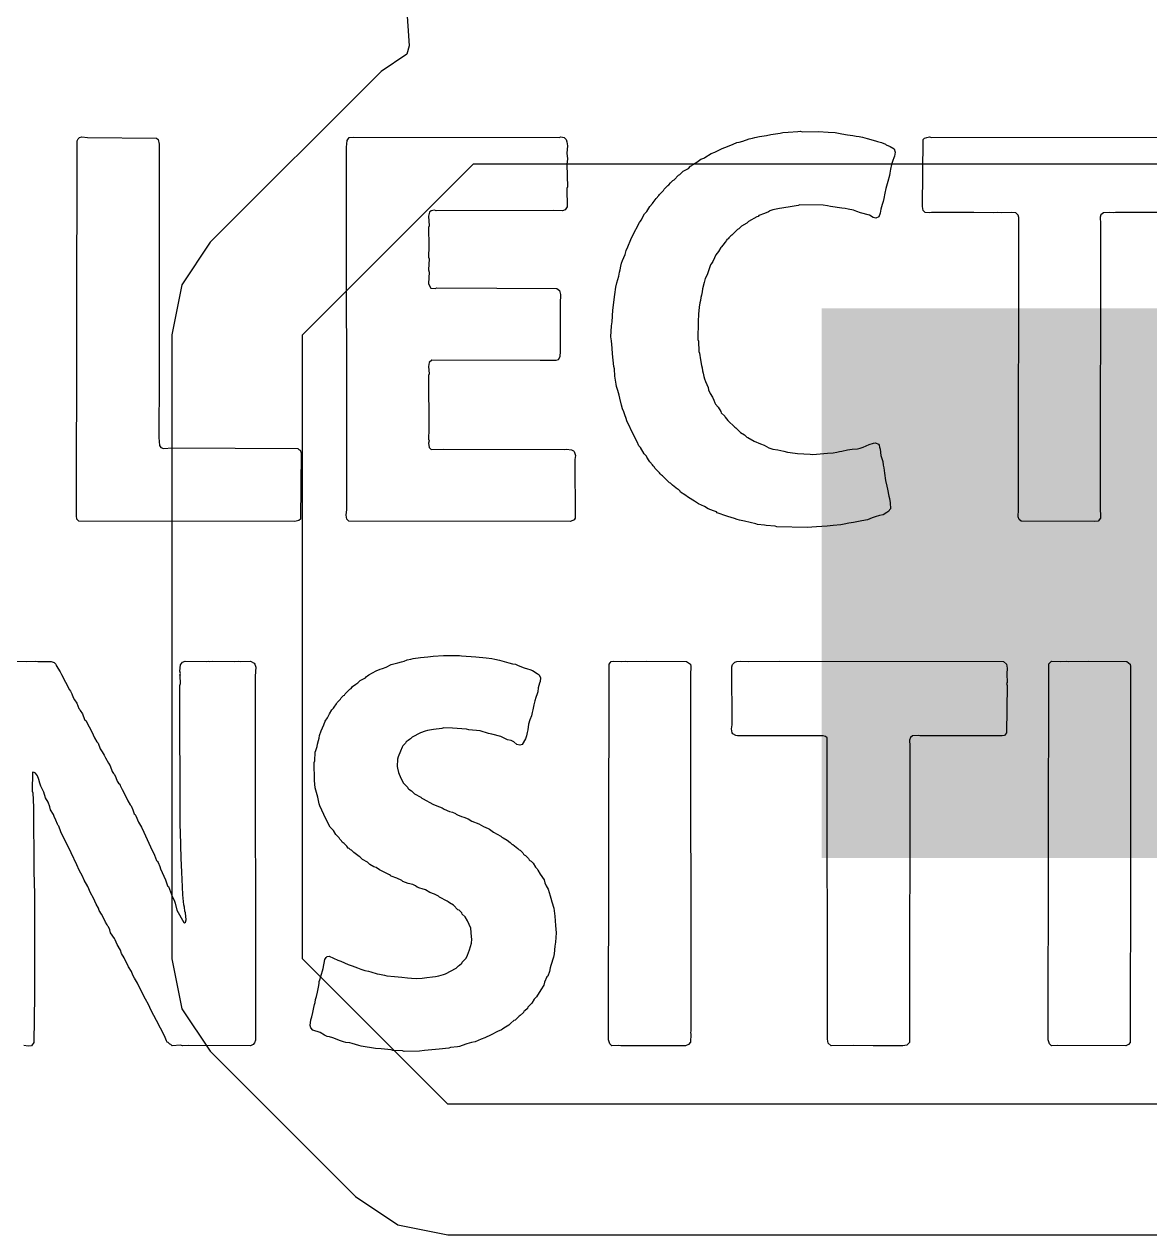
# Model space of a CAD drawing. Header units: millimetres. Extents: x 0 to 172, y 0 to 138.
# Drawn here: x 70.573 to 73.916, y 65.321 to 68.919 of the extents above; entities that cross this region are included whole.
import ezdxf

# ---------------------------------------------------------------- set-up
doc = ezdxf.new("R2010")
doc.units = ezdxf.units.MM
for name, color, linetype in [('BottomLayer', 5, 'Continuous'), ('BottomPaste', 16, 'Continuous'), ('BottomSolder', 6, 'Continuous'), ('TopOverlay', 2, 'Continuous')]:
    doc.layers.add(name, color=color, linetype=linetype)

# ---------------------------------------------------------------- blocks, each defined once
blk = doc.blocks.new('XAL6030_102MEC_B_239')
at = {"layer": 'BottomLayer'}
blk.add_hatch(color=5, dxfattribs=at).paths.add_polyline_path([(1.305, 2.75), (2.735, 2.75), (2.735, -2.75), (1.305, -2.75)])
at = {"layer": 'BottomPaste'}
blk.add_hatch(color=16, dxfattribs=at).paths.add_polyline_path([(1.305, 2.75), (2.735, 2.75), (2.735, -2.75), (1.305, -2.75)])
at = {"layer": 'BottomSolder'}
blk.add_hatch(color=6, dxfattribs=at).paths.add_polyline_path([(1.2034, 2.8516), (2.8366, 2.8516), (2.8366, -2.8516), (1.2034, -2.8516)])

msp = doc.modelspace()

# ---------------------------------------------------------------- linework, layer by layer
at = {"layer": 'BottomLayer'}
for p, q in [((71.7079, 68.9722), (71.7161, 68.8548)), ((71.7161, 68.8548), (71.7097, 68.8299)), ((71.7097, 68.8299), (71.6327, 68.7785)), ((71.6327, 68.7785), (71.1247, 68.2705)), ((71.3994, 67.9958), (71.9074, 68.5038)), ((71.9074, 68.5038), (80.518, 68.5038)), ((71.1247, 68.2705), (71.0405, 68.1445)), ((71.0405, 68.1445), (71.0109, 67.9958)), ((71.0109, 67.9958), (71.0109, 66.1416)), ((71.3994, 66.1416), (71.3994, 67.9958)), ((71.0109, 66.1416), (71.0405, 65.9929)), ((71.8312, 65.7098), (71.3994, 66.1416)), ((71.0405, 65.9929), (71.1247, 65.8669)), ((71.1247, 65.8669), (71.5565, 65.4351)), ((79.4766, 65.7098), (71.8312, 65.7098)), ((71.5565, 65.4351), (71.6825, 65.3509)), ((71.6825, 65.3509), (71.8312, 65.3213)), ((71.8312, 65.3213), (75.8574, 65.3213))]:
    msp.add_line(p, q, dxfattribs=at)
at = {"layer": 'TopOverlay'}
for p, q in [((72.842, 68.5981), (72.8709, 68.5998)), ((72.8709, 68.5998), (72.8786, 68.6006)), ((72.8786, 68.6006), (72.8836, 68.5989)), ((72.8836, 68.5989), (72.9321, 68.5998)), ((72.9321, 68.5998), (72.9609, 68.5981)), ((70.7282, 67.4575), (70.7299, 68.5718)), ((70.7299, 68.5718), (70.7324, 68.5777)), ((70.7324, 68.5777), (70.7367, 68.5819)), ((70.7367, 68.5819), (70.7435, 68.5836)), ((70.7435, 68.5836), (70.7605, 68.5819)), ((70.7605, 68.5819), (70.966, 68.5802)), ((70.966, 68.5802), (70.9702, 68.576)), ((70.9702, 68.576), (70.9736, 68.5624)), ((71.5299, 68.5531), (71.5316, 68.5734)), ((71.5316, 68.5734), (71.5358, 68.5794)), ((71.5358, 68.5794), (71.5384, 68.5819)), ((71.5384, 68.5819), (71.5511, 68.5828)), ((71.5511, 68.5828), (72.1618, 68.5819)), ((72.1618, 68.5819), (72.1669, 68.5836)), ((72.1669, 68.5836), (72.177, 68.5819)), ((72.177, 68.5819), (72.183, 68.576)), ((72.183, 68.576), (72.1847, 68.5692)), ((72.1847, 68.5692), (72.1864, 68.5573)), ((72.679, 68.5624), (72.69, 68.5667)), ((72.69, 68.5667), (72.6968, 68.5684)), ((72.6968, 68.5684), (72.7078, 68.5709)), ((72.7078, 68.5709), (72.7265, 68.5777)), ((72.7265, 68.5777), (72.7359, 68.5802)), ((72.7359, 68.5802), (72.7427, 68.5819)), ((72.7427, 68.5819), (72.7571, 68.5845)), ((72.7571, 68.5845), (72.7775, 68.5879)), ((72.7775, 68.5879), (72.7911, 68.5913)), ((72.7911, 68.5913), (72.8183, 68.5947)), ((72.8183, 68.5947), (72.8267, 68.5964)), ((72.8267, 68.5964), (72.842, 68.5981)), ((72.9609, 68.5981), (72.9813, 68.5964)), ((72.9813, 68.5964), (73.0017, 68.593)), ((73.0017, 68.593), (73.0187, 68.5896)), ((73.0187, 68.5896), (73.034, 68.5879)), ((73.034, 68.5879), (73.0442, 68.5862)), ((73.0442, 68.5862), (73.0527, 68.5845)), ((73.0527, 68.5845), (73.0628, 68.5828)), ((73.0628, 68.5828), (73.0764, 68.5794)), ((73.0764, 68.5794), (73.1011, 68.5718)), ((73.1011, 68.5718), (73.1079, 68.5701)), ((73.1079, 68.5701), (73.1197, 68.5667)), ((73.1197, 68.5667), (73.1308, 68.5624)), ((73.2412, 68.3773), (73.2429, 68.576)), ((73.2429, 68.576), (73.2471, 68.5802)), ((73.2471, 68.5802), (73.2539, 68.5819)), ((73.2539, 68.5819), (73.2624, 68.5836)), ((73.2624, 68.5836), (73.2675, 68.5819)), ((73.2675, 68.5819), (74.0429, 68.5828)), ((70.9736, 68.5624), (70.9736, 67.8728)), ((71.5308, 67.477), (71.5299, 68.5531)), ((72.1864, 68.5573), (72.1847, 68.5352)), ((72.1847, 68.5352), (72.1864, 68.5182)), ((72.5949, 68.5225), (72.6136, 68.5344)), ((72.6136, 68.5344), (72.6246, 68.5386)), ((72.6246, 68.5386), (72.6458, 68.5497)), ((72.6458, 68.5497), (72.662, 68.5556)), ((72.662, 68.5556), (72.679, 68.5624)), ((73.1308, 68.5624), (73.1333, 68.5599)), ((73.1333, 68.5599), (73.1452, 68.5548)), ((73.1452, 68.5548), (73.1571, 68.548)), ((73.1571, 68.548), (73.1597, 68.5386)), ((73.1597, 68.5386), (73.158, 68.5267)), ((72.1864, 68.5182), (72.1847, 68.5013)), ((72.1847, 68.5013), (72.1864, 68.435)), ((72.5456, 68.4902), (72.5524, 68.497)), ((72.5524, 68.497), (72.5558, 68.4987)), ((72.5558, 68.4987), (72.5592, 68.5021)), ((72.5592, 68.5021), (72.5711, 68.5089)), ((72.5711, 68.5089), (72.583, 68.5174)), ((72.583, 68.5174), (72.5915, 68.5208)), ((72.5915, 68.5208), (72.5949, 68.5225)), ((73.1495, 68.5013), (73.1461, 68.4877)), ((73.1529, 68.5131), (73.1495, 68.5013)), ((73.1563, 68.5216), (73.1529, 68.5131)), ((73.158, 68.5267), (73.1563, 68.5216)), ((72.4998, 68.4545), (72.5032, 68.4562)), ((72.5032, 68.4562), (72.5168, 68.4698)), ((72.5168, 68.4698), (72.5202, 68.4715)), ((72.5202, 68.4715), (72.5304, 68.4817)), ((72.5304, 68.4817), (72.5337, 68.4834)), ((72.5337, 68.4834), (72.5456, 68.4902)), ((73.1427, 68.469), (73.1384, 68.4512)), ((73.1444, 68.4758), (73.1427, 68.469)), ((73.1461, 68.4877), (73.1444, 68.4758)), ((72.1864, 68.435), (72.1847, 68.4299)), ((72.1847, 68.4299), (72.1855, 68.3764)), ((72.4599, 68.4129), (72.4717, 68.4248)), ((72.4717, 68.4248), (72.4734, 68.4282)), ((72.4734, 68.4282), (72.4845, 68.4393)), ((72.4845, 68.4393), (72.4879, 68.441)), ((72.4879, 68.441), (72.4921, 68.4469)), ((72.4921, 68.4469), (72.4998, 68.4545)), ((73.1325, 68.4299), (73.1291, 68.4163)), ((73.1367, 68.4444), (73.1325, 68.4299)), ((73.1384, 68.4512), (73.1367, 68.4444)), ((72.431, 68.3773), (72.4395, 68.3858)), ((72.4395, 68.3858), (72.4412, 68.3892)), ((72.4412, 68.3892), (72.4497, 68.401)), ((72.4497, 68.401), (72.4582, 68.4095)), ((72.4582, 68.4095), (72.4599, 68.4129)), ((73.1248, 68.3917), (73.1214, 68.3832)), ((73.1265, 68.4002), (73.1248, 68.3917)), ((73.1291, 68.4163), (73.1265, 68.4002)), ((71.777, 68.3603), (71.7736, 68.3484)), ((71.7736, 68.3484), (71.7753, 68.3195)), ((71.7813, 68.3645), (71.777, 68.3603)), ((71.7915, 68.3662), (71.7813, 68.3645)), ((71.7966, 68.3645), (71.7915, 68.3662)), ((72.1456, 68.3654), (71.7966, 68.3645)), ((72.172, 68.3645), (72.1456, 68.3654)), ((72.1796, 68.3671), (72.172, 68.3645)), ((72.1855, 68.3764), (72.1796, 68.3671)), ((72.4055, 68.3365), (72.4157, 68.3552)), ((72.4157, 68.3552), (72.4225, 68.362)), ((72.4225, 68.362), (72.431, 68.3773)), ((72.7529, 68.3475), (72.7495, 68.3458)), ((72.7554, 68.3501), (72.7529, 68.3475)), ((72.7715, 68.356), (72.7554, 68.3501)), ((72.7834, 68.3611), (72.7715, 68.356)), ((72.7868, 68.3628), (72.7834, 68.3611)), ((72.7877, 68.3637), (72.7868, 68.3628)), ((72.7962, 68.3671), (72.7877, 68.3637)), ((72.8166, 68.3705), (72.7962, 68.3671)), ((72.8233, 68.3722), (72.8166, 68.3705)), ((72.8539, 68.3773), (72.8233, 68.3722)), ((72.8718, 68.3798), (72.8539, 68.3773)), ((72.8769, 68.3815), (72.8718, 68.3798)), ((72.9456, 68.3807), (72.8769, 68.3815)), ((72.9592, 68.379), (72.9456, 68.3807)), ((72.9677, 68.3773), (72.9592, 68.379)), ((73.0017, 68.3722), (72.9677, 68.3773)), ((73.0119, 68.3705), (73.0017, 68.3722)), ((73.0204, 68.3688), (73.0119, 68.3705)), ((73.0365, 68.3662), (73.0204, 68.3688)), ((73.0459, 68.362), (73.0365, 68.3662)), ((73.0569, 68.3577), (73.0459, 68.362)), ((73.0841, 68.3509), (73.0569, 68.3577)), ((73.0943, 68.3441), (73.0841, 68.3509)), ((73.1155, 68.3569), (73.1113, 68.3458)), ((73.1172, 68.3688), (73.1155, 68.3569)), ((73.1214, 68.3832), (73.1172, 68.3688)), ((73.2429, 68.3654), (73.2412, 68.3773)), ((73.2488, 68.3594), (73.2429, 68.3654)), ((73.2624, 68.3577), (73.2488, 68.3594)), ((73.2675, 68.3594), (73.2624, 68.3577)), ((73.2955, 68.3586), (73.2675, 68.3594)), ((73.3932, 68.3594), (73.2955, 68.3586)), ((73.451, 68.3577), (73.3932, 68.3594)), ((73.4629, 68.3594), (73.451, 68.3577)), ((73.4747, 68.3577), (73.4629, 68.3594)), ((73.507, 68.3594), (73.4747, 68.3577)), ((73.5189, 68.3577), (73.507, 68.3594)), ((73.5257, 68.3509), (73.5189, 68.3577)), ((73.5274, 68.3441), (73.5257, 68.3509)), ((73.7711, 68.3518), (73.7694, 68.345)), ((73.7788, 68.3577), (73.7711, 68.3518)), ((73.7975, 68.3594), (73.7788, 68.3577)), ((73.8094, 68.3577), (73.7975, 68.3594)), ((73.8145, 68.3594), (73.8094, 68.3577)), ((73.9954, 68.3586), (73.8145, 68.3594)), ((71.7753, 68.3195), (71.7736, 68.3144)), ((71.7736, 68.3144), (71.7745, 68.2592)), ((72.3792, 68.2898), (72.4004, 68.3297)), ((72.4004, 68.3297), (72.4038, 68.3331)), ((72.4038, 68.3331), (72.4055, 68.3365)), ((72.7036, 68.3187), (72.6951, 68.3102)), ((72.7189, 68.3272), (72.7036, 68.3187)), ((72.724, 68.3323), (72.7189, 68.3272)), ((72.7495, 68.3458), (72.724, 68.3323)), ((73.1028, 68.3424), (73.0943, 68.3441)), ((73.1113, 68.3458), (73.1028, 68.3424)), ((73.5266, 67.477), (73.5274, 68.3441)), ((73.7694, 68.345), (73.7703, 68.3255)), ((73.7703, 68.3255), (73.7694, 67.4872)), ((72.3656, 68.2575), (72.3749, 68.2787)), ((72.3749, 68.2787), (72.3792, 68.2898)), ((72.6603, 68.2787), (72.6586, 68.2754)), ((72.6637, 68.2804), (72.6603, 68.2787)), ((72.6654, 68.2838), (72.6637, 68.2804)), ((72.6713, 68.2898), (72.6654, 68.2838)), ((72.6747, 68.2915), (72.6713, 68.2898)), ((72.6917, 68.3085), (72.6747, 68.2915)), ((72.6951, 68.3102), (72.6917, 68.3085)), ((71.7745, 68.2592), (71.7736, 68.2261)), ((72.3579, 68.2346), (72.3613, 68.2465)), ((72.3613, 68.2465), (72.3656, 68.2575)), ((72.6348, 68.2431), (72.6272, 68.2337)), ((72.6416, 68.255), (72.6348, 68.2431)), ((72.6442, 68.2575), (72.6416, 68.255)), ((72.6518, 68.2669), (72.6442, 68.2575)), ((72.6535, 68.2703), (72.6518, 68.2669)), ((72.6586, 68.2754), (72.6535, 68.2703)), ((71.7736, 68.2261), (71.7753, 68.221)), ((71.7753, 68.221), (71.7736, 68.1887)), ((72.3452, 68.1998), (72.3469, 68.2083)), ((72.3469, 68.2083), (72.3503, 68.2168)), ((72.3503, 68.2168), (72.3579, 68.2346)), ((72.611, 68.204), (72.6076, 68.1921)), ((72.6144, 68.2074), (72.611, 68.204)), ((72.6161, 68.2108), (72.6144, 68.2074)), ((72.6187, 68.2134), (72.6161, 68.2108)), ((72.6229, 68.2244), (72.6187, 68.2134)), ((72.6272, 68.2337), (72.6229, 68.2244)), ((71.7736, 68.1887), (71.7753, 68.1819)), ((71.7753, 68.1819), (71.7736, 68.148)), ((72.3333, 68.1505), (72.3393, 68.17)), ((72.3393, 68.17), (72.341, 68.1819)), ((72.341, 68.1819), (72.3427, 68.1887)), ((72.3427, 68.1887), (72.3452, 68.1998)), ((72.6017, 68.1743), (72.5957, 68.1632)), ((72.6059, 68.1853), (72.6017, 68.1743)), ((72.6076, 68.1921), (72.6059, 68.1853)), ((71.7736, 68.148), (71.7753, 68.1429)), ((71.7753, 68.1429), (71.7804, 68.1344)), ((71.7804, 68.1344), (71.7932, 68.1335)), ((71.7932, 68.1335), (71.7983, 68.1352)), ((71.7983, 68.1352), (72.155, 68.1335)), ((72.155, 68.1335), (72.1626, 68.1276)), ((72.3274, 68.1157), (72.3299, 68.1369)), ((72.3299, 68.1369), (72.3333, 68.1505)), ((72.5881, 68.1318), (72.5864, 68.1233)), ((72.5923, 68.1514), (72.5881, 68.1318)), ((72.5957, 68.1632), (72.5923, 68.1514)), ((72.1626, 68.1276), (72.166, 68.1157)), ((72.166, 68.1157), (72.1643, 68.0885)), ((72.3214, 68.069), (72.3274, 68.1157)), ((72.5813, 68.0979), (72.5796, 68.0911)), ((72.583, 68.1063), (72.5813, 68.0979)), ((72.5847, 68.1131), (72.583, 68.1063)), ((72.5864, 68.1233), (72.5847, 68.1131)), ((72.1643, 68.0885), (72.1652, 67.9467)), ((72.3189, 68.0342), (72.3214, 68.069)), ((72.5779, 68.0775), (72.5762, 68.0571)), ((72.5796, 68.0911), (72.5779, 68.0775)), ((72.3172, 68.0223), (72.3189, 68.0342)), ((72.5745, 68.035), (72.5737, 67.9815)), ((72.5762, 68.0571), (72.5745, 68.035)), ((72.3155, 67.99), (72.3172, 68.0223)), ((72.3172, 67.9781), (72.3155, 67.99)), ((72.3189, 67.956), (72.3172, 67.9781)), ((72.3206, 67.939), (72.3189, 67.956)), ((72.5737, 67.9815), (72.5754, 67.9764)), ((72.5754, 67.9764), (72.5771, 67.9458)), ((71.7838, 67.9204), (71.7753, 67.9136)), ((72.1057, 67.9195), (71.7838, 67.9204)), ((72.1074, 67.9195), (72.1057, 67.9195)), ((72.1516, 67.9195), (72.1074, 67.9195)), ((72.1584, 67.9212), (72.1516, 67.9195)), ((72.1635, 67.9297), (72.1584, 67.9212)), ((72.1652, 67.9467), (72.1635, 67.9297)), ((72.324, 67.9017), (72.3206, 67.939)), ((72.5771, 67.9458), (72.5788, 67.9407)), ((72.5788, 67.9407), (72.5813, 67.9212)), ((72.5813, 67.9212), (72.5847, 67.9042)), ((71.7753, 67.9136), (71.7736, 67.9017)), ((71.7736, 67.9017), (71.7753, 67.8796)), ((72.3257, 67.8949), (72.324, 67.9017)), ((72.3274, 67.8728), (72.3257, 67.8949)), ((72.5847, 67.9042), (72.5864, 67.8974)), ((72.5864, 67.8974), (72.5881, 67.8889)), ((72.5881, 67.8889), (72.5898, 67.8821)), ((72.5898, 67.8821), (72.5915, 67.8719)), ((70.9736, 67.8711), (70.9728, 67.6902)), ((70.9736, 67.8728), (70.9736, 67.8711)), ((71.7753, 67.8796), (71.7736, 67.8745)), ((71.7736, 67.8745), (71.7745, 67.7157)), ((72.3308, 67.849), (72.3274, 67.8728)), ((72.3325, 67.8422), (72.3308, 67.849)), ((72.5915, 67.8719), (72.5932, 67.8652)), ((72.5932, 67.8652), (72.5966, 67.8567)), ((72.5966, 67.8567), (72.6042, 67.8388)), ((72.3359, 67.8303), (72.3325, 67.8422)), ((72.3401, 67.8159), (72.3359, 67.8303)), ((72.3418, 67.8074), (72.3401, 67.8159)), ((72.6042, 67.8388), (72.6059, 67.832)), ((72.6059, 67.832), (72.6102, 67.821)), ((72.6102, 67.821), (72.617, 67.8108)), ((72.617, 67.8108), (72.6212, 67.8015)), ((72.3469, 67.787), (72.3418, 67.8074)), ((72.3495, 67.776), (72.3469, 67.787)), ((72.3537, 67.7666), (72.3495, 67.776)), ((72.6212, 67.8015), (72.6246, 67.793)), ((72.6246, 67.793), (72.6263, 67.7896)), ((72.6263, 67.7896), (72.634, 67.7802)), ((72.634, 67.7802), (72.6416, 67.7675)), ((72.3571, 67.7581), (72.3537, 67.7666)), ((72.3613, 67.7471), (72.3571, 67.7581)), ((72.363, 67.7403), (72.3613, 67.7471)), ((72.3834, 67.6961), (72.363, 67.7403)), ((72.6416, 67.7675), (72.6433, 67.7641)), ((72.6433, 67.7641), (72.6535, 67.7539)), ((72.6535, 67.7539), (72.6552, 67.7505)), ((72.6552, 67.7505), (72.6628, 67.7412)), ((72.6628, 67.7412), (72.6832, 67.7208)), ((71.7745, 67.7157), (71.7736, 67.686)), ((72.6832, 67.7208), (72.6866, 67.7191)), ((72.6866, 67.7191), (72.7002, 67.7055)), ((72.7002, 67.7055), (72.7121, 67.6987)), ((70.9728, 67.6902), (70.9745, 67.6664)), ((70.9745, 67.6664), (70.9787, 67.6605)), ((71.7736, 67.686), (71.7753, 67.6809)), ((71.7753, 67.6809), (71.7736, 67.6741)), ((71.7736, 67.6741), (71.7753, 67.6605)), ((72.3936, 67.6775), (72.3834, 67.6961)), ((72.3987, 67.6656), (72.3936, 67.6775)), ((72.4038, 67.6605), (72.3987, 67.6656)), ((72.7121, 67.6987), (72.7189, 67.6919)), ((72.7189, 67.6919), (72.7223, 67.6902)), ((72.7223, 67.6902), (72.741, 67.68)), ((72.741, 67.68), (72.7597, 67.6715)), ((72.7597, 67.6715), (72.7707, 67.6673)), ((72.7707, 67.6673), (72.7851, 67.6596)), ((73.0645, 67.6622), (73.0824, 67.6698)), ((73.0824, 67.6698), (73.096, 67.6732)), ((73.096, 67.6732), (73.1011, 67.6749)), ((73.1011, 67.6749), (73.1104, 67.6707)), ((73.1104, 67.6707), (73.1121, 67.6673)), ((73.1121, 67.6673), (73.1138, 67.6622)), ((70.9787, 67.6605), (70.9864, 67.6579)), ((70.9864, 67.6579), (71.0135, 67.6596)), ((71.0135, 67.6596), (71.3855, 67.6579)), ((71.3855, 67.6579), (71.3889, 67.6545)), ((71.3889, 67.6545), (71.3923, 67.6528)), ((71.3923, 67.6528), (71.3949, 67.6452)), ((71.3949, 67.6452), (71.3932, 67.4482)), ((71.7753, 67.6605), (71.7813, 67.6545)), ((71.7813, 67.6545), (71.8178, 67.6554)), ((71.8178, 67.6554), (72.1787, 67.6545)), ((72.1787, 67.6545), (72.1838, 67.6562)), ((72.1838, 67.6562), (72.1983, 67.6537)), ((72.1983, 67.6537), (72.2042, 67.6511)), ((72.2042, 67.6511), (72.2068, 67.6486)), ((72.2068, 67.6486), (72.2102, 67.6367)), ((72.2102, 67.6367), (72.2085, 67.6248)), ((72.414, 67.6418), (72.4038, 67.6605)), ((72.4208, 67.635), (72.414, 67.6418)), ((72.4225, 67.6316), (72.4208, 67.635)), ((72.4293, 67.6214), (72.4225, 67.6316)), ((72.7851, 67.6596), (72.797, 67.6562)), ((72.797, 67.6562), (72.8115, 67.6537)), ((72.8115, 67.6537), (72.82, 67.652)), ((72.82, 67.652), (72.8293, 67.6494)), ((72.8293, 67.6494), (72.8403, 67.6469)), ((72.8403, 67.6469), (72.8633, 67.6443)), ((72.8633, 67.6443), (72.8701, 67.6426)), ((72.8701, 67.6426), (72.9074, 67.6409)), ((72.9074, 67.6409), (72.9151, 67.6401)), ((72.9151, 67.6401), (72.9592, 67.6435)), ((72.9592, 67.6435), (72.9762, 67.6452)), ((72.9762, 67.6452), (72.9864, 67.6469)), ((72.9864, 67.6469), (72.9949, 67.6486)), ((72.9949, 67.6486), (73.0017, 67.6503)), ((73.0017, 67.6503), (73.0187, 67.6537)), ((73.0187, 67.6537), (73.0323, 67.6554)), ((73.0323, 67.6554), (73.0476, 67.6571)), ((73.0476, 67.6571), (73.0561, 67.6588)), ((73.0561, 67.6588), (73.0645, 67.6622)), ((73.1138, 67.6622), (73.1155, 67.6554)), ((73.1155, 67.6554), (73.1172, 67.6367)), ((73.1172, 67.6367), (73.1206, 67.6282)), ((73.1206, 67.6282), (73.1231, 67.6189)), ((72.2085, 67.6248), (72.2093, 67.4507)), ((72.431, 67.618), (72.4293, 67.6214)), ((72.4395, 67.6095), (72.431, 67.618)), ((72.4412, 67.6061), (72.4395, 67.6095)), ((72.4446, 67.6027), (72.4412, 67.6061)), ((72.4463, 67.5993), (72.4446, 67.6027)), ((72.4599, 67.5857), (72.4463, 67.5993)), ((73.1231, 67.6189), (73.1248, 67.6087)), ((73.1248, 67.6087), (73.1265, 67.6002)), ((73.1265, 67.6002), (73.1282, 67.5849)), ((72.4616, 67.5823), (72.4599, 67.5857)), ((72.4658, 67.5781), (72.4616, 67.5823)), ((72.4692, 67.5764), (72.4658, 67.5781)), ((72.4896, 67.556), (72.4692, 67.5764)), ((73.1282, 67.5849), (73.1316, 67.5628)), ((73.1316, 67.5628), (73.135, 67.5458)), ((72.493, 67.5543), (72.4896, 67.556)), ((72.4981, 67.5492), (72.493, 67.5543)), ((72.5134, 67.5373), (72.4981, 67.5492)), ((72.5168, 67.5356), (72.5134, 67.5373)), ((72.521, 67.5314), (72.5168, 67.5356)), ((72.5227, 67.528), (72.521, 67.5314)), ((72.5354, 67.5203), (72.5227, 67.528)), ((72.5388, 67.5169), (72.5354, 67.5203)), ((73.135, 67.5458), (73.1376, 67.5365)), ((73.1376, 67.5365), (73.141, 67.5161)), ((72.5422, 67.5152), (72.5388, 67.5169)), ((72.5456, 67.5119), (72.5422, 67.5152)), ((72.5643, 67.5017), (72.5456, 67.5119)), ((72.5762, 67.4932), (72.5643, 67.5017)), ((72.5847, 67.4898), (72.5762, 67.4932)), ((72.594, 67.4855), (72.5847, 67.4898)), ((72.6042, 67.4787), (72.594, 67.4855)), ((73.141, 67.5161), (73.1427, 67.5093)), ((73.1427, 67.5093), (73.1452, 67.4966)), ((73.1452, 67.4966), (73.1461, 67.4787)), ((73.7694, 67.4872), (73.7694, 67.4855)), ((73.7694, 67.4855), (73.7703, 67.4507)), ((70.729, 67.4482), (70.7282, 67.4575)), ((70.735, 67.4422), (70.729, 67.4482)), ((71.3932, 67.4482), (71.3889, 67.4439)), ((71.529, 67.46), (71.5308, 67.477)), ((71.5308, 67.4482), (71.529, 67.46)), ((71.5367, 67.4422), (71.5308, 67.4482)), ((72.2093, 67.4507), (72.2059, 67.4456)), ((72.6204, 67.4728), (72.6042, 67.4787)), ((72.6289, 67.4694), (72.6204, 67.4728)), ((72.6314, 67.4668), (72.6289, 67.4694)), ((72.6399, 67.4634), (72.6314, 67.4668)), ((72.6509, 67.4592), (72.6399, 67.4634)), ((72.6628, 67.4558), (72.6509, 67.4592)), ((72.6824, 67.4499), (72.6628, 67.4558)), ((72.6909, 67.4465), (72.6824, 67.4499)), ((73.0917, 67.4516), (73.0773, 67.4456)), ((73.1002, 67.455), (73.0917, 67.4516)), ((73.1138, 67.4583), (73.1002, 67.455)), ((73.1248, 67.4609), (73.1138, 67.4583)), ((73.135, 67.4677), (73.1248, 67.4609)), ((73.1384, 67.4694), (73.135, 67.4677)), ((73.141, 67.4719), (73.1384, 67.4694)), ((73.1427, 67.4753), (73.141, 67.4719)), ((73.1461, 67.4787), (73.1427, 67.4753)), ((73.5249, 67.455), (73.5266, 67.477)), ((73.5282, 67.4465), (73.5249, 67.455)), ((73.7703, 67.4507), (73.7635, 67.4422)), ((71.377, 67.4405), (70.735, 67.4422)), ((71.3889, 67.4439), (71.377, 67.4405)), ((72.194, 67.4405), (71.5367, 67.4422)), ((72.2025, 67.4439), (72.194, 67.4405)), ((72.2059, 67.4456), (72.2025, 67.4439)), ((72.6977, 67.4448), (72.6909, 67.4465)), ((72.7121, 67.4422), (72.6977, 67.4448)), ((72.7461, 67.4337), (72.7121, 67.4422)), ((72.7512, 67.432), (72.7461, 67.4337)), ((72.7715, 67.4303), (72.7512, 67.432)), ((72.7766, 67.4286), (72.7715, 67.4303)), ((72.8038, 67.4269), (72.7766, 67.4286)), ((72.8089, 67.4252), (72.8038, 67.4269)), ((72.8989, 67.4235), (72.8089, 67.4252)), ((72.9261, 67.4252), (72.8989, 67.4235)), ((72.9584, 67.4269), (72.9261, 67.4252)), ((72.9754, 67.4286), (72.9584, 67.4269)), ((72.9983, 67.4312), (72.9754, 67.4286)), ((73.0085, 67.4329), (72.9983, 67.4312)), ((73.0221, 67.4363), (73.0085, 67.4329)), ((73.0357, 67.438), (73.0221, 67.4363)), ((73.0611, 67.4431), (73.0357, 67.438)), ((73.0773, 67.4456), (73.0611, 67.4431)), ((73.5342, 67.4422), (73.5282, 67.4465)), ((73.7516, 67.4405), (73.5342, 67.4422)), ((73.7635, 67.4422), (73.7516, 67.4405)), ((70.397, 67.0261), (70.5796, 67.0252)), ((70.5796, 67.0252), (70.6076, 67.0261)), ((70.6076, 67.0261), (70.6127, 67.0244)), ((70.6127, 67.0244), (70.6526, 67.0252)), ((70.6526, 67.0252), (70.6611, 67.0218)), ((70.6611, 67.0218), (70.6662, 67.0167)), ((70.6662, 67.0167), (70.6679, 67.0133)), ((71.0365, 67.015), (71.0424, 67.0227)), ((71.0424, 67.0227), (71.0509, 67.0261)), ((71.0509, 67.0261), (71.1129, 67.0252)), ((71.1129, 67.0252), (71.1188, 67.0261)), ((71.1188, 67.0261), (71.1239, 67.0244)), ((71.1239, 67.0244), (71.1307, 67.0261)), ((71.1307, 67.0261), (71.1978, 67.0252)), ((71.1978, 67.0252), (71.2106, 67.0261)), ((71.2106, 67.0261), (71.2157, 67.0244)), ((71.2157, 67.0244), (71.2445, 67.0261)), ((71.2445, 67.0261), (71.2556, 67.0201)), ((71.2556, 67.0201), (71.2573, 67.0167)), ((71.2573, 67.0167), (71.2607, 67.0082)), ((71.6624, 67.0159), (71.6828, 67.021)), ((71.6828, 67.021), (71.6938, 67.0235)), ((71.6938, 67.0235), (71.7015, 67.0261)), ((71.7015, 67.0261), (71.7099, 67.0295)), ((71.7099, 67.0295), (71.721, 67.032)), ((71.721, 67.032), (71.7278, 67.0337)), ((71.7278, 67.0337), (71.7499, 67.0371)), ((71.7499, 67.0371), (71.7719, 67.0388)), ((71.7719, 67.0388), (71.7872, 67.0405)), ((71.7872, 67.0405), (71.8178, 67.0422)), ((71.8178, 67.0422), (71.8662, 67.0431)), ((71.8662, 67.0431), (71.8713, 67.0414)), ((71.8713, 67.0414), (71.9146, 67.0388)), ((71.9146, 67.0388), (71.9452, 67.0354)), ((71.9452, 67.0354), (71.9622, 67.0337)), ((71.9622, 67.0337), (71.9707, 67.032)), ((71.9707, 67.032), (71.9843, 67.0286)), ((71.9843, 67.0286), (71.9987, 67.0244)), ((71.9987, 67.0244), (72.0123, 67.021)), ((72.0123, 67.021), (72.0233, 67.0184)), ((72.0233, 67.0184), (72.0318, 67.0167)), ((72.0318, 67.0167), (72.0403, 67.0133)), ((72.3087, 65.9008), (72.3104, 67.0167)), ((72.3104, 67.0167), (72.3163, 67.0244)), ((72.3163, 67.0244), (72.3231, 67.0261)), ((72.3231, 67.0261), (72.3461, 67.0252)), ((72.3461, 67.0252), (72.3588, 67.0261)), ((72.3588, 67.0261), (72.3639, 67.0244)), ((72.3639, 67.0244), (72.4216, 67.0261)), ((72.4216, 67.0261), (72.5405, 67.0244)), ((72.5405, 67.0244), (72.5516, 67.0167)), ((72.5516, 67.0167), (72.5533, 67.0099)), ((72.6764, 67.0159), (72.6832, 67.0227)), ((72.6832, 67.0227), (72.69, 67.0244)), ((72.69, 67.0244), (72.7019, 67.0261)), ((72.7019, 67.0261), (72.724, 67.0244)), ((72.724, 67.0244), (72.8174, 67.0261)), ((72.8174, 67.0261), (73.4815, 67.0244)), ((73.4815, 67.0244), (73.4909, 67.0167)), ((73.4909, 67.0167), (73.4926, 67.0048)), ((73.6149, 65.9008), (73.6166, 67.0184)), ((73.6166, 67.0184), (73.6242, 67.0261)), ((73.6242, 67.0261), (73.6522, 67.0252)), ((73.6522, 67.0252), (73.6701, 67.0261)), ((73.6701, 67.0261), (73.6752, 67.0244)), ((73.6752, 67.0244), (73.7329, 67.0261)), ((73.7329, 67.0261), (73.8484, 67.0244)), ((73.8484, 67.0244), (73.8578, 67.0167)), ((73.8578, 67.0167), (73.8595, 67.0099)), ((70.6679, 67.0133), (70.6798, 66.9946)), ((70.6798, 66.9946), (70.6832, 66.9861)), ((70.6832, 66.9861), (70.707, 66.9403)), ((71.0348, 66.9963), (71.0365, 67.015)), ((71.0365, 66.9895), (71.0348, 66.9963)), ((71.0348, 66.9845), (71.0365, 66.9895)), ((71.0365, 66.9828), (71.0348, 66.9845)), ((71.0356, 66.9819), (71.0365, 66.9828)), ((71.0365, 66.959), (71.0356, 66.9819)), ((71.2607, 67.0082), (71.259, 66.9811)), ((71.259, 66.9811), (71.2598, 65.8999)), ((71.5894, 66.9802), (71.5927, 66.9819)), ((71.5927, 66.9819), (71.5961, 66.9853)), ((71.5961, 66.9853), (71.6182, 66.9972)), ((71.6182, 66.9972), (71.6301, 67.0023)), ((71.6301, 67.0023), (71.6369, 67.004)), ((71.6369, 67.004), (71.6479, 67.0082)), ((71.6479, 67.0082), (71.6624, 67.0159)), ((72.0403, 67.0133), (72.0582, 67.0057)), ((72.0582, 67.0057), (72.0675, 67.0031)), ((72.0675, 67.0031), (72.0743, 67.0014)), ((72.0743, 67.0014), (72.0828, 66.998)), ((72.0828, 66.998), (72.0964, 66.9895)), ((72.0964, 66.9895), (72.1023, 66.9853)), ((72.1023, 66.9853), (72.1066, 66.976)), ((72.5533, 67.0099), (72.5524, 66.9853)), ((72.5524, 66.9853), (72.5533, 65.9263)), ((72.6747, 67.0091), (72.6764, 67.0159)), ((72.6756, 66.8367), (72.6747, 67.0091)), ((73.4926, 67.0048), (73.4917, 66.9887)), ((73.4917, 66.9887), (73.4926, 66.9624)), ((73.8595, 67.0099), (73.8595, 66.429)), ((71.0348, 66.9539), (71.0365, 66.959)), ((71.0356, 66.5386), (71.0348, 66.9539)), ((71.5401, 66.9428), (71.5435, 66.9445)), ((71.5435, 66.9445), (71.5477, 66.9505)), ((71.5477, 66.9505), (71.5579, 66.9573)), ((71.5579, 66.9573), (71.5605, 66.9598)), ((71.5605, 66.9598), (71.5639, 66.9615)), ((71.5639, 66.9615), (71.5707, 66.9683)), ((71.5707, 66.9683), (71.586, 66.9768)), ((71.586, 66.9768), (71.5894, 66.9802)), ((72.0998, 66.9471), (72.0981, 66.9352)), ((72.1032, 66.9607), (72.0998, 66.9471)), ((72.1049, 66.9658), (72.1032, 66.9607)), ((72.1066, 66.976), (72.1049, 66.9658)), ((73.4926, 66.9624), (73.4909, 66.959)), ((73.4909, 66.959), (73.4926, 66.9539)), ((73.4926, 66.9539), (73.4909, 66.8129)), ((70.707, 66.9403), (70.7103, 66.9369)), ((70.7103, 66.9369), (70.7137, 66.9284)), ((70.7137, 66.9284), (70.718, 66.9174)), ((70.718, 66.9174), (70.7222, 66.9114)), ((70.7222, 66.9114), (70.729, 66.9012)), ((71.5019, 66.9029), (71.5121, 66.9131)), ((71.5121, 66.9131), (71.5138, 66.9165)), ((71.5138, 66.9165), (71.5214, 66.9242)), ((71.5214, 66.9242), (71.524, 66.925)), ((71.524, 66.925), (71.5257, 66.9284)), ((71.5257, 66.9284), (71.5401, 66.9428)), ((72.0921, 66.9174), (72.0896, 66.908)), ((72.0964, 66.9284), (72.0921, 66.9174)), ((72.0981, 66.9352), (72.0964, 66.9284)), ((70.729, 66.9012), (70.735, 66.8851)), ((70.735, 66.8851), (70.7375, 66.8825)), ((70.7375, 66.8825), (70.7392, 66.8791)), ((70.7392, 66.8791), (70.746, 66.8689)), ((71.4798, 66.8689), (71.4866, 66.8808)), ((71.4866, 66.8808), (71.4917, 66.8859)), ((71.4917, 66.8859), (71.4934, 66.8893)), ((71.4934, 66.8893), (71.5002, 66.8995)), ((71.5002, 66.8995), (71.5019, 66.9029)), ((72.0819, 66.8732), (72.0794, 66.8639)), ((72.0836, 66.8817), (72.0819, 66.8732)), ((72.0862, 66.8961), (72.0836, 66.8817)), ((72.0896, 66.908), (72.0862, 66.8961)), ((70.746, 66.8689), (70.752, 66.8528)), ((70.752, 66.8528), (70.7562, 66.8486)), ((70.7562, 66.8486), (70.7579, 66.8452)), ((70.7579, 66.8452), (70.7732, 66.8163)), ((71.4552, 66.8188), (71.4628, 66.8367)), ((71.4628, 66.8367), (71.4671, 66.8477)), ((71.4671, 66.8477), (71.4738, 66.8579)), ((71.4738, 66.8579), (71.4798, 66.8689)), ((72.0709, 66.8384), (72.0683, 66.8222)), ((72.0743, 66.852), (72.0709, 66.8384)), ((72.0794, 66.8639), (72.0743, 66.852)), ((72.6739, 66.8248), (72.6756, 66.8367)), ((70.7732, 66.8163), (70.7817, 66.7976)), ((71.4484, 66.7968), (71.4501, 66.8053)), ((71.4501, 66.8053), (71.4552, 66.8188)), ((71.7499, 66.8129), (71.7252, 66.8002)), ((71.7635, 66.818), (71.7499, 66.8129)), ((71.7702, 66.8197), (71.7635, 66.818)), ((71.7889, 66.8231), (71.7702, 66.8197)), ((71.8136, 66.8256), (71.7889, 66.8231)), ((71.8187, 66.8273), (71.8136, 66.8256)), ((71.845, 66.8265), (71.8187, 66.8273)), ((71.8866, 66.8239), (71.845, 66.8265)), ((71.8934, 66.8222), (71.8866, 66.8239)), ((71.9274, 66.8188), (71.8934, 66.8222)), ((71.952, 66.8112), (71.9274, 66.8188)), ((71.9613, 66.8086), (71.952, 66.8112)), ((71.9885, 66.8019), (71.9613, 66.8086)), ((72.008, 66.7925), (71.9885, 66.8019)), ((72.0649, 66.8036), (72.0615, 66.7951)), ((72.0666, 66.8137), (72.0649, 66.8036)), ((72.0683, 66.8222), (72.0666, 66.8137)), ((72.6756, 66.8129), (72.6739, 66.8248)), ((72.6781, 66.8103), (72.6756, 66.8129)), ((72.6866, 66.8053), (72.6781, 66.8103)), ((72.6917, 66.8036), (72.6866, 66.8053)), ((72.927, 66.8044), (72.6917, 66.8036)), ((72.9465, 66.8036), (72.927, 66.8044)), ((72.9533, 66.8019), (72.9465, 66.8036)), ((72.9575, 66.7976), (72.9533, 66.8019)), ((73.2115, 66.8036), (73.2055, 66.7993)), ((73.2285, 66.8053), (73.2115, 66.8036)), ((73.2335, 66.8036), (73.2285, 66.8053)), ((73.4518, 66.8044), (73.2335, 66.8036)), ((73.4781, 66.8036), (73.4518, 66.8044)), ((73.4849, 66.8053), (73.4781, 66.8036)), ((73.4909, 66.8129), (73.4849, 66.8053)), ((70.7817, 66.7976), (70.7885, 66.7857)), ((70.7885, 66.7857), (70.7919, 66.7823)), ((70.7919, 66.7823), (70.7987, 66.7653)), ((70.7987, 66.7653), (70.8038, 66.7568)), ((71.439, 66.7602), (71.4424, 66.7721)), ((71.4424, 66.7721), (71.4441, 66.7789)), ((71.4441, 66.7789), (71.4467, 66.79)), ((71.4467, 66.79), (71.4484, 66.7968)), ((71.6955, 66.7704), (71.6904, 66.7585)), ((71.6972, 66.7738), (71.6955, 66.7704)), ((71.7057, 66.7823), (71.6972, 66.7738)), ((71.7074, 66.7857), (71.7057, 66.7823)), ((71.7099, 66.7883), (71.7074, 66.7857)), ((71.7133, 66.79), (71.7099, 66.7883)), ((71.7167, 66.7934), (71.7133, 66.79)), ((71.7201, 66.7951), (71.7167, 66.7934)), ((71.7252, 66.8002), (71.7201, 66.7951)), ((72.0191, 66.79), (72.008, 66.7925)), ((72.0276, 66.7866), (72.0191, 66.79)), ((72.0361, 66.7781), (72.0276, 66.7866)), ((72.0446, 66.7764), (72.0361, 66.7781)), ((72.0514, 66.7781), (72.0446, 66.7764)), ((72.0615, 66.7951), (72.0514, 66.7781)), ((72.9592, 65.9025), (72.9575, 66.7976)), ((73.2055, 66.7993), (73.2021, 66.7908)), ((73.2021, 66.7908), (73.2038, 66.7738)), ((73.2038, 66.7738), (73.2021, 65.8923)), ((70.8038, 66.7568), (70.8106, 66.7467)), ((70.8106, 66.7467), (70.814, 66.7382)), ((70.814, 66.7382), (70.8225, 66.7229)), ((71.4339, 66.7246), (71.4356, 66.7297)), ((71.4356, 66.7297), (71.4373, 66.7551)), ((71.4373, 66.7551), (71.439, 66.7602)), ((71.6819, 66.7348), (71.6802, 66.7127)), ((71.6836, 66.7416), (71.6819, 66.7348)), ((71.6904, 66.7585), (71.6836, 66.7416)), ((70.5974, 66.6965), (70.5965, 66.6396)), ((70.6025, 66.6948), (70.5974, 66.6965)), ((70.6059, 66.6932), (70.6025, 66.6948)), ((70.6118, 66.6855), (70.6059, 66.6932)), ((70.8225, 66.7229), (70.8275, 66.7144)), ((70.8275, 66.7144), (70.8335, 66.6982)), ((70.8335, 66.6982), (70.8377, 66.6923)), ((71.4348, 66.6711), (71.4339, 66.7246)), ((71.6802, 66.7127), (71.6819, 66.7076)), ((71.6819, 66.7076), (71.6845, 66.6948)), ((71.6845, 66.6948), (71.6913, 66.6779)), ((70.6161, 66.6745), (70.6118, 66.6855)), ((70.6186, 66.6634), (70.6161, 66.6745)), ((70.622, 66.6549), (70.6186, 66.6634)), ((70.8377, 66.6923), (70.8411, 66.6889)), ((70.8411, 66.6889), (70.8445, 66.6804)), ((70.8445, 66.6804), (70.8488, 66.6694)), ((70.8488, 66.6694), (70.853, 66.6634)), ((70.853, 66.6634), (70.8564, 66.66)), ((70.8564, 66.66), (70.8581, 66.6566)), ((71.4373, 66.6498), (71.4348, 66.6711)), ((71.6913, 66.6779), (71.6989, 66.6634)), ((71.6989, 66.6634), (71.7108, 66.6515)), ((70.5965, 66.6396), (70.5982, 66.6346)), ((70.5982, 66.6346), (70.5999, 66.5921)), ((70.6305, 66.6362), (70.622, 66.6549)), ((70.6356, 66.6193), (70.6305, 66.6362)), ((70.8581, 66.6566), (70.8632, 66.6447)), ((70.8632, 66.6447), (70.8717, 66.6295)), ((70.8717, 66.6295), (70.8802, 66.6108)), ((71.439, 66.643), (71.4373, 66.6498)), ((71.4433, 66.6286), (71.439, 66.643)), ((71.445, 66.6218), (71.4433, 66.6286)), ((71.4492, 66.6023), (71.445, 66.6218)), ((71.7108, 66.6515), (71.7125, 66.6481)), ((71.7125, 66.6481), (71.715, 66.6456)), ((71.715, 66.6456), (71.7235, 66.6405)), ((71.7235, 66.6405), (71.732, 66.632)), ((71.732, 66.632), (71.7507, 66.6218)), ((71.7507, 66.6218), (71.7541, 66.6184)), ((70.5999, 66.5921), (70.6016, 66.4018)), ((70.6433, 66.6065), (70.6356, 66.6193)), ((70.6484, 66.5929), (70.6433, 66.6065)), ((70.6509, 66.5836), (70.6484, 66.5929)), ((70.8802, 66.6108), (70.887, 66.5989)), ((70.887, 66.5989), (70.8904, 66.5955)), ((70.8904, 66.5955), (70.8955, 66.5836)), ((71.4509, 66.5955), (71.4492, 66.6023)), ((71.4628, 66.57), (71.4509, 66.5955)), ((71.7541, 66.6184), (71.7575, 66.6167)), ((71.7575, 66.6167), (71.7864, 66.6014)), ((71.7864, 66.6014), (71.7983, 66.5963)), ((71.7983, 66.5963), (71.8144, 66.5904)), ((71.8144, 66.5904), (71.8204, 66.5861)), ((71.8204, 66.5861), (71.8356, 66.5793)), ((70.6594, 66.57), (70.6509, 66.5836)), ((70.6619, 66.5641), (70.6594, 66.57)), ((70.6662, 66.553), (70.6619, 66.5641)), ((70.6713, 66.5411), (70.6662, 66.553)), ((70.8955, 66.5836), (70.8997, 66.5726)), ((70.8997, 66.5726), (70.9023, 66.57)), ((70.9023, 66.57), (70.904, 66.5666)), ((70.904, 66.5666), (70.9125, 66.5479)), ((71.4713, 66.5513), (71.4628, 66.57)), ((71.4815, 66.5326), (71.4713, 66.5513)), ((71.8356, 66.5793), (71.845, 66.5768)), ((71.845, 66.5768), (71.8535, 66.5734)), ((71.8535, 66.5734), (71.856, 66.5709)), ((71.856, 66.5709), (71.8594, 66.5692)), ((71.8594, 66.5692), (71.8713, 66.5641)), ((71.8713, 66.5641), (71.8781, 66.5624)), ((71.8781, 66.5624), (71.8917, 66.5573)), ((71.8917, 66.5573), (71.9019, 66.5505)), ((71.9019, 66.5505), (71.9231, 66.5428)), ((70.673, 66.5377), (70.6713, 66.5411)), ((70.6755, 66.5352), (70.673, 66.5377)), ((70.6815, 66.519), (70.6755, 66.5352)), ((70.712, 66.4562), (70.6815, 66.519)), ((70.9125, 66.5479), (70.921, 66.5326)), ((70.921, 66.5326), (70.9278, 66.5173)), ((70.9278, 66.5173), (70.943, 66.4851)), ((71.0373, 66.5182), (71.0356, 66.5386)), ((71.039, 66.4401), (71.0373, 66.5182)), ((71.4917, 66.5224), (71.4815, 66.5326)), ((71.4985, 66.5106), (71.4917, 66.5224)), ((71.9231, 66.5428), (71.9367, 66.5343)), ((71.9367, 66.5343), (71.9511, 66.5284)), ((71.9511, 66.5284), (71.9545, 66.5267)), ((71.9545, 66.5267), (71.9664, 66.5182)), ((71.9664, 66.5182), (71.9885, 66.5063)), ((70.943, 66.4851), (70.9473, 66.474)), ((71.5087, 66.5004), (71.4985, 66.5106)), ((71.5104, 66.497), (71.5087, 66.5004)), ((71.5155, 66.4919), (71.5104, 66.497)), ((71.5172, 66.4885), (71.5155, 66.4919)), ((71.5197, 66.4859), (71.5172, 66.4885)), ((71.5231, 66.4842), (71.5197, 66.4859)), ((71.5308, 66.4766), (71.5231, 66.4842)), ((71.9885, 66.5063), (71.9919, 66.5029)), ((71.9919, 66.5029), (71.9953, 66.5012)), ((71.9953, 66.5012), (72.0072, 66.4944)), ((72.0072, 66.4944), (72.0165, 66.4868)), ((72.0165, 66.4868), (72.0208, 66.4825)), ((72.0208, 66.4825), (72.0242, 66.4808)), ((72.0242, 66.4808), (72.0395, 66.4689)), ((70.729, 66.4205), (70.712, 66.4562)), ((70.9473, 66.474), (70.96, 66.4494)), ((70.96, 66.4494), (70.966, 66.4333)), ((71.535, 66.4706), (71.5308, 66.4766)), ((71.5384, 66.4689), (71.535, 66.4706)), ((71.5418, 66.4655), (71.5384, 66.4689)), ((71.5452, 66.4638), (71.5418, 66.4655)), ((71.552, 66.4571), (71.5452, 66.4638)), ((71.5673, 66.4452), (71.552, 66.4571)), ((71.5707, 66.4435), (71.5673, 66.4452)), ((71.5775, 66.4367), (71.5707, 66.4435)), ((72.0395, 66.4689), (72.0429, 66.4655)), ((72.0429, 66.4655), (72.0463, 66.4638)), ((72.0463, 66.4638), (72.0539, 66.4562)), ((72.0539, 66.4562), (72.0556, 66.4528)), ((72.0556, 66.4528), (72.0582, 66.4503)), ((72.0582, 66.4503), (72.0615, 66.4486)), ((72.0615, 66.4486), (72.0709, 66.4392)), ((70.7358, 66.4052), (70.729, 66.4205)), ((70.746, 66.3866), (70.7358, 66.4052)), ((70.966, 66.4333), (70.9685, 66.4307)), ((70.9685, 66.4307), (70.9702, 66.4273)), ((70.9702, 66.4273), (70.9753, 66.4154)), ((70.9753, 66.4154), (70.977, 66.4086)), ((70.977, 66.4086), (70.9923, 66.3764)), ((71.0407, 66.3993), (71.039, 66.4401)), ((71.5927, 66.4282), (71.5775, 66.4367)), ((71.5995, 66.4214), (71.5927, 66.4282)), ((71.6114, 66.4146), (71.5995, 66.4214)), ((71.6182, 66.4129), (71.6114, 66.4146)), ((71.6284, 66.4061), (71.6182, 66.4129)), ((71.6573, 66.3908), (71.6284, 66.4061)), ((72.0709, 66.4392), (72.0726, 66.4358)), ((72.0726, 66.4358), (72.0751, 66.4333)), ((72.0751, 66.4333), (72.0785, 66.4316)), ((72.0785, 66.4316), (72.0845, 66.4256)), ((72.0845, 66.4256), (72.0913, 66.4137)), ((72.0913, 66.4137), (72.0964, 66.4086)), ((72.0964, 66.4086), (72.0981, 66.4052)), ((72.0981, 66.4052), (72.1049, 66.3934)), ((73.8595, 66.4273), (73.8578, 65.8923)), ((73.8595, 66.429), (73.8595, 66.4273)), ((70.6016, 66.4018), (70.6033, 66.3339)), ((70.7511, 66.3747), (70.746, 66.3866)), ((70.7613, 66.356), (70.7511, 66.3747)), ((70.9923, 66.3764), (70.9949, 66.367)), ((71.0424, 66.3551), (71.0407, 66.3993)), ((71.6607, 66.3891), (71.6573, 66.3908)), ((71.6632, 66.3866), (71.6607, 66.3891)), ((71.6794, 66.3806), (71.6632, 66.3866)), ((71.6947, 66.3738), (71.6794, 66.3806)), ((71.6972, 66.3713), (71.6947, 66.3738)), ((71.7133, 66.3653), (71.6972, 66.3713)), ((72.1049, 66.3934), (72.1168, 66.3764)), ((72.1168, 66.3764), (72.1193, 66.367)), ((70.6033, 66.3339), (70.6033, 66.035)), ((70.7698, 66.3373), (70.7613, 66.356)), ((70.7783, 66.322), (70.7698, 66.3373)), ((70.9949, 66.367), (70.9983, 66.3585)), ((70.9983, 66.3585), (71.0008, 66.356)), ((71.0008, 66.356), (71.0076, 66.3407)), ((71.0076, 66.3407), (71.0135, 66.3246)), ((71.0441, 66.3314), (71.0424, 66.3551)), ((71.7269, 66.3619), (71.7133, 66.3653)), ((71.7354, 66.3585), (71.7269, 66.3619)), ((71.7397, 66.3543), (71.7354, 66.3585)), ((71.7482, 66.3509), (71.7397, 66.3543)), ((71.755, 66.3492), (71.7482, 66.3509)), ((71.7643, 66.3466), (71.755, 66.3492)), ((71.7779, 66.3382), (71.7643, 66.3466)), ((71.7915, 66.3331), (71.7779, 66.3382)), ((71.8034, 66.328), (71.7915, 66.3331)), ((72.1193, 66.367), (72.1227, 66.3585)), ((72.1227, 66.3585), (72.1295, 66.3483)), ((72.1295, 66.3483), (72.1354, 66.3288)), ((70.7868, 66.3033), (70.7783, 66.322)), ((70.7936, 66.2914), (70.7868, 66.3033)), ((71.0135, 66.3246), (71.0178, 66.3152)), ((71.0178, 66.3152), (71.0212, 66.3067)), ((71.0212, 66.3067), (71.0263, 66.2863)), ((71.0467, 66.3016), (71.0441, 66.3314)), ((71.0484, 66.2948), (71.0467, 66.3016)), ((71.8068, 66.3246), (71.8034, 66.328)), ((71.8288, 66.3127), (71.8068, 66.3246)), ((71.8322, 66.311), (71.8288, 66.3127)), ((71.8356, 66.3076), (71.8322, 66.311)), ((71.8475, 66.3008), (71.8356, 66.3076)), ((71.8611, 66.2872), (71.8475, 66.3008)), ((72.1354, 66.3288), (72.1371, 66.322)), ((72.1371, 66.322), (72.1397, 66.311)), ((72.1397, 66.311), (72.1456, 66.2914)), ((70.7953, 66.2846), (70.7936, 66.2914)), ((70.8021, 66.2745), (70.7953, 66.2846)), ((70.8106, 66.2592), (70.8021, 66.2745)), ((71.0263, 66.2863), (71.0467, 66.249)), ((71.0501, 66.2829), (71.0484, 66.2948)), ((71.0518, 66.2779), (71.0501, 66.2829)), ((71.0535, 66.2575), (71.0518, 66.2779)), ((71.8645, 66.2855), (71.8611, 66.2872)), ((71.8722, 66.2779), (71.8645, 66.2855)), ((71.8739, 66.2745), (71.8722, 66.2779)), ((71.8824, 66.266), (71.8739, 66.2745)), ((71.8891, 66.2541), (71.8824, 66.266)), ((72.1456, 66.2914), (72.149, 66.2677)), ((72.149, 66.2677), (72.1507, 66.2405)), ((70.814, 66.2507), (70.8106, 66.2592)), ((70.8191, 66.2422), (70.814, 66.2507)), ((70.8208, 66.2388), (70.8191, 66.2422)), ((70.8233, 66.2362), (70.8208, 66.2388)), ((70.8267, 66.2277), (70.8233, 66.2362)), ((70.8292, 66.2184), (70.8267, 66.2277)), ((71.0467, 66.249), (71.0492, 66.2481)), ((71.0492, 66.2481), (71.0518, 66.2507)), ((71.0518, 66.2507), (71.0535, 66.2575)), ((71.8993, 66.232), (71.8891, 66.2541)), ((71.901, 66.2065), (71.8993, 66.232)), ((72.1507, 66.2405), (72.1524, 66.2184)), ((70.8411, 66.2014), (70.8292, 66.2184)), ((70.8428, 66.198), (70.8411, 66.2014)), ((70.8488, 66.1836), (70.8428, 66.198)), ((71.9027, 66.1997), (71.901, 66.2065)), ((71.901, 66.1878), (71.9027, 66.1997)), ((72.1507, 66.1912), (72.149, 66.1793)), ((72.1524, 66.2184), (72.1507, 66.1912)), ((70.859, 66.1666), (70.8488, 66.1836)), ((70.8615, 66.1573), (70.859, 66.1666)), ((70.8692, 66.1445), (70.8615, 66.1573)), ((71.8891, 66.1522), (71.8951, 66.1683)), ((71.8951, 66.1683), (71.901, 66.1878)), ((72.1465, 66.1564), (72.1448, 66.1462)), ((72.149, 66.1793), (72.1465, 66.1564)), ((70.8828, 66.1173), (70.8692, 66.1445)), ((70.8912, 66.1038), (70.8828, 66.1173)), ((71.4611, 66.1131), (71.4654, 66.1394)), ((71.4654, 66.1394), (71.4696, 66.1454)), ((71.4696, 66.1454), (71.4722, 66.1479)), ((71.4722, 66.1479), (71.4789, 66.1496)), ((71.4789, 66.1496), (71.5044, 66.1377)), ((71.5044, 66.1377), (71.5129, 66.1343)), ((71.5129, 66.1343), (71.535, 66.1241)), ((71.535, 66.1241), (71.5469, 66.1207)), ((71.5469, 66.1207), (71.563, 66.1148)), ((71.856, 66.1139), (71.8628, 66.1207)), ((71.8628, 66.1207), (71.8662, 66.1224)), ((71.8662, 66.1224), (71.8722, 66.1284)), ((71.8722, 66.1284), (71.8739, 66.1318)), ((71.8739, 66.1318), (71.8857, 66.1437)), ((71.8857, 66.1437), (71.8891, 66.1522)), ((72.1371, 66.1216), (72.1354, 66.1148)), ((72.1448, 66.1462), (72.1371, 66.1216)), ((70.8955, 66.0927), (70.8912, 66.1038)), ((70.9006, 66.0842), (70.8955, 66.0927)), ((70.9091, 66.0689), (70.9006, 66.0842)), ((71.4509, 66.0791), (71.4535, 66.0885)), ((71.4535, 66.0885), (71.4611, 66.1131)), ((71.563, 66.1148), (71.5724, 66.1105)), ((71.5724, 66.1105), (71.5843, 66.1071)), ((71.5843, 66.1071), (71.5953, 66.1046)), ((71.5953, 66.1046), (71.6021, 66.1029)), ((71.6021, 66.1029), (71.6216, 66.097)), ((71.6216, 66.097), (71.6284, 66.0953)), ((71.6284, 66.0953), (71.6429, 66.0927)), ((71.6429, 66.0927), (71.6496, 66.091)), ((71.6496, 66.091), (71.6726, 66.0885)), ((71.6726, 66.0885), (71.6947, 66.0868)), ((71.6947, 66.0868), (71.7116, 66.0851)), ((71.7116, 66.0851), (71.7235, 66.0834)), ((71.7235, 66.0834), (71.738, 66.0825)), ((71.738, 66.0825), (71.755, 66.0842)), ((71.755, 66.0842), (71.7685, 66.0859)), ((71.7685, 66.0859), (71.7855, 66.0876)), ((71.7855, 66.0876), (71.794, 66.0893)), ((71.794, 66.0893), (71.8042, 66.091)), ((71.8042, 66.091), (71.8178, 66.0944)), ((71.8178, 66.0944), (71.8238, 66.097)), ((71.8238, 66.097), (71.856, 66.1139)), ((72.1252, 66.0876), (72.1184, 66.0723)), ((72.1278, 66.0902), (72.1252, 66.0876)), ((72.1329, 66.1038), (72.1278, 66.0902)), ((72.1354, 66.1148), (72.1329, 66.1038)), ((70.9176, 66.0502), (70.9091, 66.0689)), ((70.9329, 66.0214), (70.9176, 66.0502)), ((71.4441, 66.0418), (71.4475, 66.0621)), ((71.4475, 66.0621), (71.4492, 66.0689)), ((71.4492, 66.074), (71.4509, 66.0791)), ((71.4492, 66.0723), (71.4492, 66.074)), ((71.4492, 66.0689), (71.4492, 66.0723)), ((72.1074, 66.0494), (72.0947, 66.0282)), ((72.1159, 66.063), (72.1074, 66.0494)), ((72.1184, 66.0723), (72.1159, 66.063)), ((70.6033, 66.0333), (70.6016, 65.8923)), ((70.6033, 66.035), (70.6033, 66.0333)), ((70.9414, 66.0061), (70.9329, 66.0214)), ((71.4348, 66.0052), (71.4365, 66.012)), ((71.4365, 66.012), (71.4382, 66.0205)), ((71.4382, 66.0205), (71.4407, 66.0299)), ((71.4407, 66.0299), (71.4441, 66.0418)), ((72.0811, 66.0095), (72.0692, 65.9976)), ((72.0879, 66.0214), (72.0811, 66.0095)), ((72.0947, 66.0282), (72.0879, 66.0214)), ((70.9498, 65.9874), (70.9414, 66.0061)), ((70.9651, 65.9585), (70.9498, 65.9874)), ((71.4271, 65.9687), (71.4305, 65.9823)), ((71.4305, 65.9823), (71.4331, 65.9967)), ((71.4331, 65.9967), (71.4348, 66.0052)), ((72.0556, 65.9823), (72.0463, 65.973)), ((72.0573, 65.9857), (72.0556, 65.9823)), ((72.0598, 65.9866), (72.0573, 65.9857)), ((72.0675, 65.9942), (72.0598, 65.9866)), ((72.0692, 65.9976), (72.0675, 65.9942)), ((70.9889, 65.9127), (70.9651, 65.9585)), ((71.422, 65.9432), (71.4237, 65.9602)), ((71.4237, 65.9364), (71.422, 65.9432)), ((71.4237, 65.9602), (71.4271, 65.9687)), ((72.0123, 65.9441), (71.997, 65.9356)), ((72.0182, 65.95), (72.0123, 65.9441)), ((72.0276, 65.9577), (72.0182, 65.95)), ((72.031, 65.9594), (72.0276, 65.9577)), ((72.0429, 65.9713), (72.031, 65.9594)), ((72.0463, 65.973), (72.0429, 65.9713)), ((70.9957, 65.8974), (70.9889, 65.9127)), ((71.4305, 65.9296), (71.4237, 65.9364)), ((71.4518, 65.922), (71.4305, 65.9296)), ((71.4645, 65.9144), (71.4518, 65.922)), ((71.473, 65.911), (71.4645, 65.9144)), ((71.4798, 65.9093), (71.473, 65.911)), ((71.4891, 65.9067), (71.4798, 65.9093)), ((71.5121, 65.8974), (71.4891, 65.9067)), ((71.9299, 65.9025), (71.9121, 65.8948)), ((71.941, 65.9067), (71.9299, 65.9025)), ((71.9596, 65.9152), (71.941, 65.9067)), ((71.9783, 65.9254), (71.9596, 65.9152)), ((71.9902, 65.9305), (71.9783, 65.9254)), ((71.9936, 65.9322), (71.9902, 65.9305)), ((71.997, 65.9356), (71.9936, 65.9322)), ((72.5533, 65.9263), (72.5516, 65.9229)), ((72.5516, 65.9229), (72.5533, 65.9178)), ((72.5533, 65.9178), (72.5516, 65.894)), ((72.9609, 65.8906), (72.9592, 65.9025)), ((70.5847, 65.8821), (70.5711, 65.8838)), ((70.594, 65.8829), (70.5847, 65.8821)), ((70.6016, 65.8923), (70.594, 65.8829)), ((70.9974, 65.894), (70.9957, 65.8974)), ((71, 65.8931), (70.9974, 65.894)), ((71.005, 65.888), (71, 65.8931)), ((71.0084, 65.8863), (71.005, 65.888)), ((71.0118, 65.8829), (71.0084, 65.8863)), ((71.0373, 65.8846), (71.0118, 65.8829)), ((71.0424, 65.8829), (71.0373, 65.8846)), ((71.0619, 65.8838), (71.0424, 65.8829)), ((71.2445, 65.8829), (71.0619, 65.8838)), ((71.253, 65.8863), (71.2445, 65.8829)), ((71.2564, 65.8914), (71.253, 65.8863)), ((71.2598, 65.8999), (71.2564, 65.8914)), ((71.5214, 65.8948), (71.5121, 65.8974)), ((71.5282, 65.8931), (71.5214, 65.8948)), ((71.5401, 65.8914), (71.5282, 65.8931)), ((71.5469, 65.8897), (71.5401, 65.8914)), ((71.5664, 65.8838), (71.5469, 65.8897)), ((71.5732, 65.8821), (71.5664, 65.8838)), ((71.6157, 65.8753), (71.5732, 65.8821)), ((71.6327, 65.8736), (71.6157, 65.8753)), ((71.6624, 65.871), (71.6327, 65.8736)), ((71.6675, 65.8694), (71.6624, 65.871)), ((71.6964, 65.8677), (71.6675, 65.8694)), ((71.7015, 65.866), (71.6964, 65.8677)), ((71.7465, 65.8668), (71.7015, 65.866)), ((71.7618, 65.8685), (71.7465, 65.8668)), ((71.8051, 65.8727), (71.7618, 65.8685)), ((71.8339, 65.8761), (71.8051, 65.8727)), ((71.839, 65.8778), (71.8339, 65.8761)), ((71.8594, 65.8795), (71.839, 65.8778)), ((71.8662, 65.8812), (71.8594, 65.8795)), ((71.8739, 65.8838), (71.8662, 65.8812)), ((71.8874, 65.8889), (71.8739, 65.8838)), ((71.901, 65.8923), (71.8874, 65.8889)), ((71.9121, 65.8948), (71.901, 65.8923)), ((72.3121, 65.8889), (72.3087, 65.9008)), ((72.318, 65.8829), (72.3121, 65.8889)), ((72.3393, 65.8838), (72.318, 65.8829)), ((72.3452, 65.8829), (72.3393, 65.8838)), ((72.3469, 65.8829), (72.3452, 65.8829)), ((72.5371, 65.8829), (72.3469, 65.8829)), ((72.5456, 65.8863), (72.5371, 65.8829)), ((72.5516, 65.894), (72.5456, 65.8863)), ((72.9703, 65.8829), (72.9609, 65.8906)), ((73.0374, 65.8838), (72.9703, 65.8829)), ((73.0943, 65.8829), (73.0374, 65.8838)), ((73.096, 65.8829), (73.0943, 65.8829)), ((73.1826, 65.8829), (73.096, 65.8829)), ((73.1945, 65.8846), (73.1826, 65.8829)), ((73.2021, 65.8923), (73.1945, 65.8846)), ((73.6183, 65.8889), (73.6149, 65.9008)), ((73.6242, 65.8829), (73.6183, 65.8889)), ((73.6437, 65.8838), (73.6242, 65.8829)), ((73.845, 65.8829), (73.6437, 65.8838)), ((73.8535, 65.8863), (73.845, 65.8829)), ((73.8578, 65.8923), (73.8535, 65.8863))]:
    msp.add_line(p, q, dxfattribs=at)

# ---------------------------------------------------------------- block references
at = {"rotation": 270}
msp.add_blockref('XAL6030_102MEC_B_239', (75.7936, 69.2778), dxfattribs=at)

doc.saveas('drawing.dxf')
